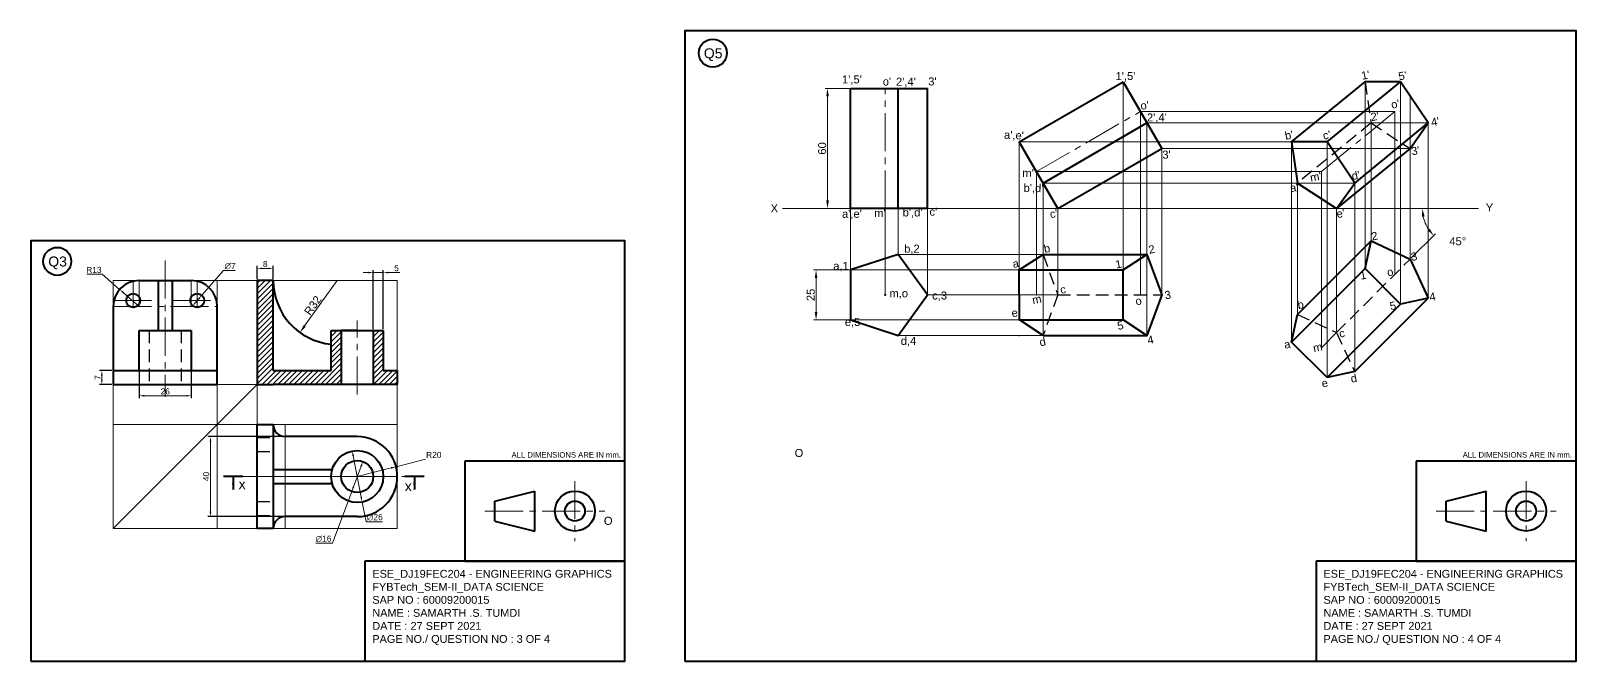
# Model space of a CAD drawing. Header units: millimetres. Extents: x 0 to 1426, y 0 to 315.
# Drawn here: x 654 to 1426, y 0 to 315 of the extents above; entities that cross this region are included whole.
import ezdxf

# ---------------------------------------------------------------- set-up
doc = ezdxf.new("R2010")
doc.units = ezdxf.units.MM
doc.linetypes.add('CENTER2', pattern=[28.575000000000003, 19.05, -3.175, 3.175, -3.175])
doc.linetypes.add('DASHED2', pattern=[9.524999999999999, 6.35, -3.175])
for name, color, linetype, lineweight in [('Centre', 1, 'CENTER2', 20), ('Dim and Hatch', 6, 'Continuous', 20), ('Dim N Hatch', 6, 'Continuous', 20), ('Dimension n hach', 6, 'Continuous', 20), ('Hidden', 3, 'DASHED2', 30), ('Object', 2, 'Continuous', 40), ('Projection', 5, 'Continuous', 5)]:
    doc.layers.add(name, color=color, linetype=linetype, lineweight=lineweight)
doc.styles.add('ortho', font='arial.ttf', dxfattribs={"height": 5})
doc.styles.get("Standard").update_dxf_attribs({"font": 'arial.ttf'})
doc.dimstyles.new('ISO-25', dxfattribs={"dimtxt": 4, "dimasz": 4, "dimexe": 1.25, "dimexo": 0.625, "dimtad": 1, "dimtoh": 1, "dimdec": 0, "dimtxsty": 'Standard', "dimcen": 2.5, "dimclrd": 256, "dimclre": 256, "dimclrt": 256, "dimadec": 0, "dimazin": 0, "dimtfac": 1, "dimtdec": 0, "dimtmove": 0, "dimatfit": 2, "dimfxl": 1, "dimlwd": -1, "dimlwe": -1, "dimarcsym": 0})
doc.dimstyles.new('ortho', dxfattribs={"dimscale": 0, "dimtxt": 3, "dimasz": 2.5, "dimexe": 1.25, "dimexo": 0.625, "dimtad": 1, "dimtoh": 1, "dimdec": 0, "dimtxsty": 'Standard', "dimcen": 2.5, "dimclrd": 256, "dimclre": 256, "dimclrt": 256, "dimadec": 0, "dimazin": 0, "dimtfac": 1, "dimtdec": 0, "dimtmove": 0, "dimatfit": 2, "dimfxl": 1, "dimlwd": -1, "dimarcsym": 1})

# ---------------------------------------------------------------- blocks, each defined once
blk = doc.blocks.new('*D19')
at = {"layer": 'Defpoints', "color": 0, "transparency": 16777216}
for p in [(819.9645707678123, 99.73843487824496), (814.3664196713288, 84.74974900186061)]:
    blk.add_point(p, dxfattribs=at)
at = {"layer": 'Dim and Hatch', "transparency": 16777216}
for p, q in [((819.0898596589867, 97.3964527100598), (815.2411307801544, 87.09173117004576)), ((814.3664196713288, 84.74974900186061), (804.7094527039899, 58.89384731264244)), ((804.7094527039899, 58.89384731264244), (796.5251075471003, 58.89384731264244))]:
    blk.add_line(p, q, dxfattribs=at)
for points in [[(818.6995292976226, 97.54223789486406), (819.480190020351, 97.25066752525555), (819.9645707678123, 99.73843487824496)], [(814.8508004187903, 87.23751635485002), (815.6314611415187, 86.94594598524151), (814.3664196713288, 84.74974900186061)]]:
    blk.add_solid(points, dxfattribs=at)
at = {"layer": 'Dim and Hatch', "transparency": 16777216, "insert": (800.3047801255452, 61.13446804934082), "char_height": 3, "attachment_point": 5}
blk.add_mtext('∅16', dxfattribs=at)
blk = doc.blocks.new('*D20')
at = {"layer": 'Defpoints', "color": 0, "transparency": 16777216}
for p in [(814.7058690227497, 105.0092883338378), (819.6251214163901, 79.47889554626735)]:
    blk.add_point(p, dxfattribs=at)
at = {"layer": 'Dim and Hatch', "transparency": 16777216}
for p, q in [((815.1788740605997, 102.5544428734945), (819.1521163785401, 81.93374100661073)), ((819.6251214163901, 79.47889554626735), (821.5286116498883, 69.59998520791275)), ((821.5286116498883, 69.59998520791275), (829.7129568067778, 69.59998520791275))]:
    blk.add_line(p, q, dxfattribs=at)
for points in [[(815.5880149706569, 102.6332770464694), (814.7697331505425, 102.4756087005194), (814.7058690227497, 105.0092883338378)], [(819.5612572885973, 82.01257517958571), (818.7429754684829, 81.85490683363572), (819.6251214163901, 79.47889554626735)]]:
    blk.add_solid(points, dxfattribs=at)
at = {"layer": 'Dim and Hatch', "transparency": 16777216, "insert": (825.9332842283329, 71.84060594461135), "char_height": 3, "attachment_point": 5}
blk.add_mtext('∅26', dxfattribs=at)
blk = doc.blocks.new('*D11')
at = {"layer": 'Defpoints', "color": 0, "transparency": 16777216}
for p in [(836.5493961342362, 97.16998123341543), (817.1654952195701, 92.24409194005288)]:
    blk.add_point(p, dxfattribs=at)
at = {"layer": 'Dim and Hatch', "transparency": 16777216}
for p, q in [((836.5493961342362, 97.16998123341543), (851.207307142543, 100.8948891978515)), ((817.1654952195701, 92.24409194005288), (834.1264085199031, 96.55424507174514))]:
    blk.add_line(p, q, dxfattribs=at)
blk.add_solid([(834.0237858262914, 96.95807634080069), (834.2290312135148, 96.15041380268964), (836.5493961342362, 97.16998123341543)], dxfattribs=at)
at = {"layer": 'Dim and Hatch', "transparency": 16777216, "insert": (855.4114340183957, 103.0516081610166), "char_height": 3, "attachment_point": 5}
blk.add_mtext('R20', dxfattribs=at)
blk = doc.blocks.new('*D12')
at = {"layer": 'Defpoints', "color": 0, "transparency": 16777216}
for p in [(739.4763986380584, 182.8727275919488), (734.8545918010811, 177.6154562881558)]:
    blk.add_point(p, dxfattribs=at)
at = {"layer": 'Dim and Hatch', "transparency": 16777216}
for p, q in [((739.4763986380584, 182.8727275919488), (750.3207537141213, 195.2081017779493)), ((750.3207537141213, 195.2081017779493), (756.1763130592782, 195.2081017779493)), ((736.5052371000014, 179.4930531823674), (737.8257533391381, 180.9951306977374))]:
    blk.add_line(p, q, dxfattribs=at)
for points in [[(736.1923042842996, 179.7681607321874), (736.8181699157033, 179.2179456325473), (734.8545918010811, 177.6154562881558)], [(737.5128205234363, 181.2702382475574), (738.1386861548401, 180.7200231479173), (739.4763986380584, 182.8727275919488)]]:
    blk.add_solid(points, dxfattribs=at)
at = {"layer": 'Dim and Hatch', "transparency": 16777216, "insert": (753.5610333866996, 197.4487225146478), "char_height": 3, "attachment_point": 5}
blk.add_mtext('∅7', dxfattribs=at)
blk = doc.blocks.new('*D13')
at = {"layer": 'Defpoints', "color": 0, "transparency": 16777216}
for p in [(698.3753729859463, 185.7970742649898), (708.1654952195705, 177.2440919400521)]:
    blk.add_point(p, dxfattribs=at)
at = {"layer": 'Dim and Hatch', "transparency": 16777216}
for p, q in [((689.7048854921414, 193.3719057648876), (681.9113998168345, 193.3719057648875)), ((698.3753729859463, 185.7970742649898), (689.7048854921414, 193.3719057648876)), ((708.1654952195705, 177.2440919400521), (700.2580888001048, 184.1522699717326))]:
    blk.add_line(p, q, dxfattribs=at)
blk.add_solid([(700.5322228489811, 184.466055940759), (699.9839547512286, 183.8384840027061), (698.3753729859463, 185.7970742649898)], dxfattribs=at)
at = {"layer": 'Dim and Hatch', "transparency": 16777216, "insert": (685.4956426544879, 195.5296479204128), "char_height": 3, "attachment_point": 5}
blk.add_mtext('R13', dxfattribs=at)
blk = doc.blocks.new('*D14')
at = {"layer": 'Defpoints', "color": 0, "transparency": 16777216}
for p in [(708.16549521957, 145.2440919400528), (734.16549521957, 145.2440919400528), (734.16549521957, 132.6279359264126)]:
    blk.add_point(p, dxfattribs=at)
at = {"layer": 'Dim and Hatch', "lineweight": -2, "transparency": 16777216}
for p, q in [((708.16549521957, 144.6190919400528), (708.16549521957, 131.3779359264126)), ((734.16549521957, 144.6190919400528), (734.16549521957, 131.3779359264126))]:
    blk.add_line(p, q, dxfattribs=at)
at = {"layer": 'Dim and Hatch', "transparency": 16777216}
blk.add_line((710.66549521957, 132.6279359264126), (731.66549521957, 132.6279359264126), dxfattribs=at)
for points in [[(710.66549521957, 133.0446025930793), (710.66549521957, 132.211269259746), (708.16549521957, 132.6279359264126)], [(731.66549521957, 133.0446025930793), (731.66549521957, 132.211269259746), (734.16549521957, 132.6279359264126)]]:
    blk.add_solid(points, dxfattribs=at)
at = {"layer": 'Dim and Hatch', "transparency": 16777216, "insert": (721.16549521957, 134.7846548895777), "char_height": 3, "attachment_point": 5}
blk.add_mtext('26', dxfattribs=at)
blk = doc.blocks.new('*D15')
at = {"layer": 'Defpoints', "color": 0, "transparency": 16777216}
for p in [(695.1654952195702, 145.2440919400529), (689.4721428994324, 138.2440919400529), (695.1654952195702, 138.2440919400529)]:
    blk.add_point(p, dxfattribs=at)
at = {"layer": 'Dim and Hatch', "lineweight": -2, "transparency": 16777216}
for p, q in [((694.5404952195702, 145.2440919400529), (688.2221428994324, 145.2440919400529)), ((694.5404952195702, 138.2440919400529), (688.2221428994324, 138.2440919400529))]:
    blk.add_line(p, q, dxfattribs=at)
at = {"layer": 'Dim and Hatch', "transparency": 16777216}
blk.add_line((689.4721428994324, 142.7440919400529), (689.4721428994324, 140.7440919400529), dxfattribs=at)
for points in [[(689.0554762327657, 142.7440919400529), (689.888809566099, 142.7440919400529), (689.4721428994324, 145.2440919400529)], [(689.0554762327657, 140.7440919400529), (689.888809566099, 140.7440919400529), (689.4721428994324, 138.2440919400529)]]:
    blk.add_solid(points, dxfattribs=at)
at = {"layer": 'Dim and Hatch', "transparency": 16777216, "insert": (687.3471428994322, 141.7440919400527), "char_height": 3, "attachment_point": 5, "rotation": 90}
blk.add_mtext('7', dxfattribs=at)
blk = doc.blocks.new('*D16')
at = {"layer": 'Defpoints', "color": 0, "transparency": 16777216}
for p in [(781.1654952195704, 112.2440919400529), (743.7868413687263, 72.24409194005311), (781.1654952195704, 72.24409194005311)]:
    blk.add_point(p, dxfattribs=at)
at = {"layer": 'Dim and Hatch', "lineweight": -2, "transparency": 16777216}
for p, q in [((780.5404952195704, 112.2440919400529), (742.5368413687263, 112.2440919400529)), ((780.5404952195704, 72.24409194005311), (742.5368413687263, 72.24409194005311))]:
    blk.add_line(p, q, dxfattribs=at)
at = {"layer": 'Dim and Hatch', "transparency": 16777216}
blk.add_line((743.7868413687263, 109.7440919400529), (743.7868413687263, 74.74409194005311), dxfattribs=at)
for points in [[(743.3701747020597, 109.7440919400529), (744.2035080353929, 109.7440919400529), (743.7868413687263, 112.2440919400529)], [(743.3701747020597, 74.74409194005311), (744.2035080353929, 74.74409194005311), (743.7868413687263, 72.24409194005311)]]:
    blk.add_solid(points, dxfattribs=at)
at = {"layer": 'Dim and Hatch', "transparency": 16777216, "insert": (741.6301224055611, 92.24409194005277), "char_height": 3, "attachment_point": 5, "rotation": 90}
blk.add_mtext('40', dxfattribs=at)
blk = doc.blocks.new('*D17')
at = {"layer": 'Defpoints', "color": 0, "transparency": 16777216}
for p in [(775.16549521957, 196.2770638169395), (767.16549521957, 190.2440919400528), (775.16549521957, 190.2440919400528)]:
    blk.add_point(p, dxfattribs=at)
at = {"layer": 'Dim and Hatch', "lineweight": -2, "transparency": 16777216}
for p, q in [((767.16549521957, 190.8690919400528), (767.16549521957, 197.5270638169395)), ((775.16549521957, 190.8690919400528), (775.16549521957, 197.5270638169395))]:
    blk.add_line(p, q, dxfattribs=at)
at = {"layer": 'Dim and Hatch', "transparency": 16777216}
blk.add_line((769.66549521957, 196.2770638169395), (772.66549521957, 196.2770638169395), dxfattribs=at)
for points in [[(769.66549521957, 196.6937304836062), (769.66549521957, 195.8603971502729), (767.16549521957, 196.2770638169395)], [(772.66549521957, 196.6937304836062), (772.66549521957, 195.8603971502729), (775.16549521957, 196.2770638169395)]]:
    blk.add_solid(points, dxfattribs=at)
at = {"layer": 'Dim and Hatch', "transparency": 16777216, "insert": (771.16549521957, 198.4337827801046), "char_height": 3, "attachment_point": 5}
blk.add_mtext('8', dxfattribs=at)
blk = doc.blocks.new('*D18')
at = {"layer": 'Defpoints', "color": 0, "transparency": 16777216}
for p in [(830.16549521957, 194.2064271309982), (825.16549521957, 165.2440919400528), (830.16549521957, 165.2440919400528)]:
    blk.add_point(p, dxfattribs=at)
at = {"layer": 'Dim and Hatch', "transparency": 16777216}
for p, q in [((822.66549521957, 194.2064271309982), (820.16549521957, 194.2064271309982)), ((825.16549521957, 194.2064271309982), (830.16549521957, 194.2064271309982)), ((832.66549521957, 194.2064271309982), (838.4045811677282, 194.2064271309982))]:
    blk.add_line(p, q, dxfattribs=at)
at = {"layer": 'Dim and Hatch', "lineweight": -2, "transparency": 16777216}
for p, q in [((825.16549521957, 165.8690919400528), (825.16549521957, 195.4564271309982)), ((830.16549521957, 165.8690919400528), (830.16549521957, 195.4564271309982))]:
    blk.add_line(p, q, dxfattribs=at)
at = {"layer": 'Dim and Hatch', "transparency": 16777216}
for points in [[(822.66549521957, 194.6230937976649), (822.66549521957, 193.7897604643316), (825.16549521957, 194.2064271309982)], [(832.66549521957, 194.6230937976649), (832.66549521957, 193.7897604643316), (830.16549521957, 194.2064271309982)]]:
    blk.add_solid(points, dxfattribs=at)
at = {"layer": 'Dim and Hatch', "transparency": 16777216, "insert": (836.785038193649, 196.3570069400023), "char_height": 3, "attachment_point": 5}
blk.add_mtext('5', dxfattribs=at)
blk = doc.blocks.new('*D21')
at = {"layer": 'Defpoints', "color": 0, "transparency": 16777216}
for p in [(807.16549521957, 190.2440919400529), (788.50441130421, 164.2486318151793)]:
    blk.add_point(p, dxfattribs=at)
at = {"layer": 'Dim and Hatch', "transparency": 16777216}
blk.add_line((807.16549521957, 190.2440919400529), (790.83704679363, 167.4980643307886), dxfattribs=at)
blk.add_solid([(790.2954747076951, 167.8868369123585), (791.3786188795648, 167.1092917492185), (788.50441130421, 164.2486318151793)], dxfattribs=at)
at = {"layer": 'Dim and Hatch', "transparency": 16777216, "insert": (794.9385071823842, 177.7877318279325), "char_height": 4, "attachment_point": 5, "rotation": 54.32697100339013}
blk.add_mtext('R32', dxfattribs=at)
blk = doc.blocks.new('*D25')
at = {"layer": 'Defpoints', "color": 0, "transparency": 16777216}
for p in [(1063.822866361093, 286.2467974045561), (1052.253515860461, 226.2467974045559), (1063.822866361093, 226.2467974045559)]:
    blk.add_point(p, dxfattribs=at)
at = {"layer": 'Dim N Hatch', "transparency": 16777216}
for p, q in [((1063.197866361093, 286.2467974045561), (1051.003515860461, 286.2467974045561)), ((1052.253515860461, 282.2467974045561), (1052.253515860461, 230.2467974045559)), ((1063.197866361093, 226.2467974045559), (1051.003515860461, 226.2467974045559))]:
    blk.add_line(p, q, dxfattribs=at)
for points in [[(1051.586849193794, 282.2467974045561), (1052.920182527127, 282.2467974045561), (1052.253515860461, 286.2467974045561)], [(1051.586849193794, 230.2467974045559), (1052.920182527127, 230.2467974045559), (1052.253515860461, 226.2467974045559)]]:
    blk.add_solid(points, dxfattribs=at)
at = {"layer": 'Dim N Hatch', "transparency": 16777216, "insert": (1049.586223909574, 256.2467974045557), "char_height": 4, "attachment_point": 5, "rotation": 90}
blk.add_mtext('60', dxfattribs=at)
blk = doc.blocks.new('*D26')
at = {"layer": 'Defpoints', "color": 0, "transparency": 16777216}
for p in [(1063.822866361093, 195.5375729796061), (1046.522825067989, 170.5375729796061), (1063.822866361093, 170.5375729796061)]:
    blk.add_point(p, dxfattribs=at)
at = {"layer": 'Dim N Hatch', "transparency": 16777216}
for p, q in [((1063.197866361093, 195.5375729796061), (1045.272825067989, 195.5375729796061)), ((1046.522825067989, 191.5375729796061), (1046.522825067989, 174.5375729796061)), ((1063.197866361093, 170.5375729796061), (1045.272825067989, 170.5375729796061))]:
    blk.add_line(p, q, dxfattribs=at)
for points in [[(1045.856158401323, 191.5375729796061), (1047.189491734656, 191.5375729796061), (1046.522825067989, 195.5375729796061)], [(1045.856158401323, 174.5375729796061), (1047.189491734656, 174.5375729796061), (1046.522825067989, 170.5375729796061)]]:
    blk.add_solid(points, dxfattribs=at)
at = {"layer": 'Dim N Hatch', "transparency": 16777216, "insert": (1043.855533117102, 183.0375729796058), "char_height": 4, "attachment_point": 5, "rotation": 90}
blk.add_mtext('25', dxfattribs=at)
blk = doc.blocks.new('*D27')
at = {"layer": 'Defpoints', "color": 0, "transparency": 16777216}
for p in [(1102.293910575783, 226.2467974045557), (1377.636398753278, 226.2467974045557), (1350.319870859296, 221.2943080624736), (1343.474575600204, 200.9185602968698), (1306.732229458455, 164.1762141551221)]:
    blk.add_point(p, dxfattribs=at)
at = {"layer": 'Dim N Hatch', "transparency": 16777216}
blk.add_line((1343.916517338445, 201.3605020351114), (1356.156243677861, 213.6002283745271), dxfattribs=at)
blk.add_arc((1368.80281270789, 226.2467974045557), 19.13494943975398, 191.9991156722601, 213.0008843277395, dxfattribs=at)
for points in [[(1349.422931286764, 222.1990260709765), (1350.748961556107, 222.3383871220763), (1349.667863268136, 226.2467974045557)], [(1353.273148717531, 216.2444602429979), (1352.236960577754, 215.4053583917528), (1355.272360201378, 212.716344898044)]]:
    blk.add_solid(points, dxfattribs=at)
at = {"layer": 'Dim N Hatch', "transparency": 16777216, "insert": (1367.352317628364, 209.8260098418502), "char_height": 4, "attachment_point": 5}
blk.add_mtext('45°', dxfattribs=at)

msp = doc.modelspace()

# ---------------------------------------------------------------- hatches: boundary and pattern name
at = {"layer": 'Dim and Hatch'}
h = msp.add_hatch(dxfattribs=at)
h.set_pattern_fill('ANSI31', color=256, scale=15)
h.set_pattern_definition([(45, (852.7283553694915, 35.81955399957043), (-1.325825214724777, 1.325825214724777), [])])
h.paths.add_polyline_path([(775.16549521957, 190.2440919400528), (767.16549521957, 190.2440919400528), (767.16549521957, 165.2440919400528), (775.16549521957, 165.2440919400528)])
h.paths.add_polyline_path([(775.16549521957, 165.2440919400528), (767.16549521957, 165.2440919400528), (767.16549521957, 158.3850272959048), (775.16549521957, 158.3850272959048)])
h.paths.add_polyline_path([(775.16549521957, 158.3850272959048), (767.16549521957, 158.3850272959048), (767.16549521957, 145.2440919400528), (775.16549521957, 145.2440919400528)])
h.paths.add_polyline_path([(775.16549521957, 145.2440919400528), (767.16549521957, 145.2440919400528), (767.16549521957, 138.2440919400528), (775.16549521957, 138.2440919400528)])
h.paths.add_polyline_path([(804.16549521957, 145.2440919400528), (775.16549521957, 145.2440919400528), (775.16549521957, 138.2440919400528), (804.16549521957, 138.2440919400528)])
h.paths.add_polyline_path([(809.16549521957, 145.2440919400528), (809.16549521957, 165.2440919400528), (804.16549521957, 165.2440919400528), (804.16549521957, 145.2440919400528), (804.16549521957, 138.2440919400528), (809.16549521957, 138.2440919400528)])
h.paths.add_polyline_path([(830.16549521957, 145.2440919400528), (830.16549521957, 165.2440919400528), (825.16549521957, 165.2440919400528), (825.16549521957, 145.2440919400528), (825.16549521957, 138.2440919400528), (830.16549521957, 138.2440919400528)])
h.paths.add_polyline_path([(837.16549521957, 145.2440919400528), (830.16549521957, 145.2440919400528), (830.16549521957, 138.2440919400528), (837.16549521957, 138.2440919400528)])

# ---------------------------------------------------------------- linework, layer by layer
at = {"layer": 'Centre'}
for p, q in [((1081.027640366982, 226.2467974045558), (1081.027640366982, 286.246797404556)), ((1156.726701286463, 244.6639276491214), (1208.68822551353, 274.6639276491217)), ((1299.213467520862, 244.6639276491214), (1335.927871099036, 274.6639276491217)), ((721.16549521957, 200.2417644620355), (721.16549521957, 132.1262265939572)), ((705.16549521957, 190.2440919400528), (705.16549521957, 176.7440919400528)), ((708.16549521957, 190.2440919400528), (708.16549521957, 177.2440919400528)), ((734.16549521957, 190.2440919400528), (734.16549521957, 177.2440919400528)), ((737.16549521957, 190.2440919400528), (737.16549521957, 176.7440919400528)), ((695.16549521957, 180.2440919400528), (717.6654952195701, 180.2440919400528)), ((724.66549521957, 180.2440919400528), (746.8146058602435, 180.2440919400528)), ((1156.726701286463, 183.037572979606), (1167.359836390863, 183.037572979606)), ((695.16549521957, 177.2440919400528), (747.16549521957, 177.2440919400528)), ((817.16549521957, 133.2440919400528), (817.16549521957, 170.2440919400528)), ((1299.213467520862, 156.6574522175279), (1306.732229458456, 164.1762141551221)), ((759.9983927195012, 92.24409194005285), (840.9271986553281, 92.24409194005285)), ((926, 89.99999999999997), (926, 59.99999999999998)), ((1401.5, 89.99999999999997), (1401.5, 59.99999999999999)), ((881, 74.99999999999997), (941, 74.99999999999997)), ((1356.5, 74.99999999999997), (1416.5, 74.99999999999997))]:
    msp.add_line(p, q, dxfattribs=at)
for p in [(1335.955813662609, 193.3997983592756), (1156.726701286463, 183.037572979606), (1208.68822551353, 183.037572979606), (1299.213467520862, 156.6574522175279)]:
    msp.add_point(p, dxfattribs=at)
at = {"layer": 'Dim N Hatch'}
for p, q in [((1063.822866361093, 226.2467974045558), (1029.725762737513, 226.2467974045558)), ((1102.293910575783, 226.2467974045558), (1377.636398753279, 226.2467974045558))]:
    msp.add_line(p, q, dxfattribs=at)
at = {"layer": 'Hidden'}
for p, q in [((1321.034172713604, 289.5636990045925), (1323.977703807544, 268.9727214159341)), ((1323.977703807544, 268.9727214159341), (1287.235357665795, 238.9727214159338)), ((1323.977703807544, 268.9727214159341), (1343.474575600204, 256.2467974045558)), ((1160.012520737208, 203.2629978389796), (1167.359836390863, 183.037572979606)), ((1306.732229458456, 164.1762141551221), (1343.474575600204, 200.9185602968698)), ((1167.359836390863, 183.037572979606), (1160.012520737208, 162.8121481202322)), ((1167.359836390863, 183.037572979606), (1219.32136061793, 183.037572979606)), ((1287.235357665795, 173.282412503346), (1306.732229458456, 164.1762141551221)), ((713.16549521957, 165.2440919400528), (713.16549521957, 138.2440919400528)), ((729.16549521957, 165.2440919400528), (729.1654952195703, 138.2440919400528)), ((1306.732229458456, 164.1762141551221), (1315.838427806681, 144.6793423624617)), ((767.16549521957, 111.7440919400529), (775.16549521957, 111.7440919400529)), ((767.16549521957, 104.7440919400529), (775.16549521957, 104.7440919400529)), ((767.16549521957, 79.74409194005285), (775.16549521957, 79.74409194005285)), ((767.16549521957, 72.74409194005285), (775.16549521957, 72.74409194005285))]:
    msp.add_line(p, q, dxfattribs=at)
at = {"layer": 'Object'}
for p, q in [((1063.822866361093, 226.2467974045558), (1063.822866361093, 286.246797404556)), ((1063.822866361093, 286.246797404556), (1102.293910575783, 286.246797404556)), ((1087.599279268472, 226.2467974045558), (1087.599279268472, 286.246797404556)), ((1102.293910575783, 226.2467974045558), (1102.293910575783, 286.246797404556)), ((1148.124314283517, 259.5636990045923), (1200.085838510584, 289.5636990045925)), ((1200.085838510584, 289.5636990045925), (1219.32136061793, 256.2467974045558)), ((1284.291826571856, 259.5636990045923), (1321.034172713604, 289.5636990045925)), ((1302.067031332126, 259.5636990045923), (1338.711842243268, 289.5636990045925)), ((1338.711842243268, 289.5636990045925), (1321.034172713604, 289.5636990045925)), ((1352.580773948428, 268.9727214159341), (1338.711842243268, 289.5636990045925)), ((1160.012520737208, 238.9727214159338), (1211.974044964274, 268.9727214159341)), ((1315.838427806681, 238.9727214159338), (1352.580773948428, 268.9727214159341)), ((1343.474575600204, 256.2467974045558), (1352.580773948428, 268.9727214159341)), ((1167.359836390863, 226.2467974045558), (1148.124314283517, 259.5636990045923)), ((1167.359836390863, 226.2467974045558), (1219.32136061793, 256.2467974045558)), ((1302.067031332126, 259.5636990045923), (1284.291826571856, 259.5636990045923)), ((1284.291826571856, 259.5636990045923), (1287.235357665795, 238.9727214159338)), ((1315.838427806681, 238.9727214159338), (1302.067031332126, 259.5636990045923)), ((1343.474575600204, 256.2467974045558), (1306.732229458456, 226.2467974045558)), ((1287.235357665795, 238.9727214159338), (1306.732229458456, 226.2467974045558)), ((1306.732229458456, 226.2467974045558), (1315.838427806681, 238.9727214159338)), ((1102.293910575783, 226.2467974045558), (1063.822866361093, 226.2467974045558)), ((1287.235357665795, 173.282412503346), (1323.977703807544, 210.0247586450937)), ((1321.034172713604, 196.1558269399341), (1323.977703807544, 210.0247586450937)), ((1323.977703807544, 210.0247586450937), (1343.474575600204, 200.9185602968698)), ((1148.124314283517, 195.537572979606), (1160.012520737208, 203.2629978389796)), ((1160.012520737208, 203.2629978389796), (1211.974044964274, 203.2629978389796)), ((1200.085838510584, 195.537572979606), (1211.974044964274, 203.2629978389796)), ((1211.974044964274, 203.2629978389796), (1219.32136061793, 183.037572979606)), ((1343.474575600204, 200.9185602968698), (1352.580773948428, 181.4216885042094)), ((1148.26224992945, 170.537572979606), (1148.124314283517, 195.537572979606)), ((1148.124314283517, 195.537572979606), (1200.085838510584, 195.537572979606)), ((1200.085838510584, 170.537572979606), (1200.085838510584, 195.537572979606)), ((1284.291826571856, 159.4134807981864), (1321.034172713604, 196.1558269399341)), ((1338.711842243268, 178.4781574102703), (1321.034172713604, 196.1558269399341)), ((708.16549521957, 190.2440919400528), (734.16549521957, 190.2440919400528)), ((717.66549521957, 190.2440919400528), (717.66549521957, 165.2440919400528)), ((724.66549521957, 190.2440919400528), (724.66549521957, 165.2440919400528)), ((775.16549521957, 190.2440919400528), (767.16549521957, 190.2440919400528)), ((767.16549521957, 190.2440919400528), (767.16549521957, 138.2440919400528)), ((775.16549521957, 145.2440919400528), (775.16549521957, 190.2440919400528)), ((1219.32136061793, 183.037572979606), (1211.974044964274, 162.8121481202322)), ((1301.96949610152, 141.7358112685226), (1338.711842243268, 178.4781574102703)), ((1315.838427806681, 144.6793423624617), (1352.580773948428, 181.4216885042094)), ((1352.580773948428, 181.4216885042094), (1338.711842243268, 178.4781574102703)), ((695.16549521957, 177.2440919400528), (695.16549521957, 138.2440919400528)), ((747.16549521957, 138.2440919400528), (747.16549521957, 177.2440919400528)), ((1148.124314283517, 170.537572979606), (1200.085838510584, 170.537572979606)), ((1160.012520737208, 162.8121481202322), (1148.26224992945, 170.537572979606)), ((1211.974044964274, 162.8121481202322), (1200.085838510584, 170.537572979606)), ((1284.291826571856, 159.4134807981864), (1287.235357665795, 173.282412503346)), ((708.16549521957, 145.2440919400528), (708.16549521957, 165.2440919400528)), ((708.16549521957, 165.2440919400528), (734.16549521957, 165.2440919400528)), ((734.16549521957, 165.2440919400528), (734.16549521957, 145.2440919400528)), ((804.16549521957, 145.2440919400528), (804.16549521957, 165.2440919400528)), ((804.16549521957, 165.2440919400528), (830.16549521957, 165.2440919400528)), ((817.16549521957, 165.2440919400528), (809.16549521957, 165.2440919400528)), ((809.16549521957, 165.2440919400528), (809.16549521957, 138.2440919400528)), ((817.16549521957, 165.2440919400528), (809.16549521957, 165.2440919400528)), ((817.16549521957, 165.2440919400528), (825.16549521957, 165.2440919400528)), ((825.16549521957, 165.2440919400528), (825.16549521957, 138.2440919400528)), ((830.16549521957, 165.2440919400528), (830.16549521957, 145.2440919400528)), ((1160.012520737208, 162.8121481202322), (1211.974044964274, 162.8121481202322)), ((1302.067031332126, 141.8333464991292), (1284.291826571856, 159.4134807981864)), ((695.16549521957, 145.2440919400528), (747.16549521957, 145.2440919400528)), ((775.16549521957, 145.2440919400528), (804.16549521957, 145.2440919400528)), ((830.16549521957, 145.2440919400528), (837.16549521957, 145.2440919400528)), ((837.16549521957, 145.2440919400528), (837.16549521957, 138.2440919400528)), ((1315.838427806681, 144.6793423624617), (1302.067031332126, 141.8333464991292)), ((695.16549521957, 138.2440919400528), (747.16549521957, 138.2440919400528)), ((767.16549521957, 138.2440919400528), (775.16549521957, 138.2440919400528)), ((837.16549521957, 138.2440919400528), (775.16549521957, 138.2440919400528)), ((767.16549521957, 118.2440919400529), (775.16549521957, 118.2440919400529)), ((767.16549521957, 66.24409194005285), (767.16549521957, 118.2440919400529)), ((775.16549521957, 118.2440919400529), (775.16549521957, 66.24409194005285)), ((817.16549521957, 112.2440919400529), (781.16549521957, 112.2440919400529)), ((775.16549521957, 95.74409194005285), (804.6455111940211, 95.74409194005285)), ((951, 99.99999999999997), (871, 99.99999999999997)), ((871, 99.99999999999997), (871, 49.99999999999998)), ((1426.5, 99.99999999999997), (1346.5, 99.99999999999997)), ((1346.5, 99.99999999999997), (1346.5, 49.99999999999999)), ((759.9983927195012, 92.24409194005285), (750.3482910408654, 92.24409194005308)), ((775.16549521957, 88.74409194005285), (804.6455111940211, 88.74409194005285)), ((850.5773003339639, 92.24409194005263), (840.9271986553281, 92.24409194005285)), ((886, 79.99999999999997), (906, 84.99999999999997)), ((906, 64.99999999999997), (906, 84.99999999999997)), ((1361.5, 79.99999999999997), (1381.5, 84.99999999999997)), ((1381.5, 64.99999999999997), (1381.5, 84.99999999999997)), ((886, 69.99999999999997), (886, 79.99999999999997)), ((1361.5, 69.99999999999997), (1361.5, 79.99999999999997)), ((817.16549521957, 72.24409194005285), (781.16549521957, 72.24409194005285)), ((886, 69.99999999999997), (906, 64.99999999999997)), ((1361.5, 69.99999999999997), (1381.5, 64.99999999999997)), ((775.16549521957, 66.24409194005285), (767.16549521957, 66.24409194005285)), ((951, 49.99999999999997), (821, 49.99999999999997)), ((821, 49.99999999999997), (821, -2.842170943040401e-14)), ((871, 49.99999999999998), (951, 49.99999999999998)), ((1426.5, 49.99999999999998), (1296.5, 49.99999999999998)), ((1296.5, 49.99999999999998), (1296.5, -2.131628207280301e-14)), ((1346.5, 49.99999999999999), (1426.5, 49.99999999999999))]:
    msp.add_line(p, q, dxfattribs=at)
for points in [[(981, 0), (1426.5, 0), (1426.5, 315), (981, 315)], [(654, 0), (951, 0), (951, 210), (654, 210)], [(1063.822866361093, 195.537572979606), (1063.822866361093, 170.537572979606), (1087.599279268472, 162.8121481202322), (1102.293910575783, 183.037572979606), (1087.599279268472, 203.2629978389796)]]:
    msp.add_lwpolyline(points, close=True, dxfattribs=at)
for centre, radius in [((994.9231470414943, 303.886751386196), 7), ((667.1752915172747, 199.8189764609674), 7), ((705.16549521957, 180.2440919400528), 3.5), ((737.16549521957, 180.2440919400528), 3.5), ((817.16549521957, 92.24409194005285), 13), ((817.16549521957, 92.24409194005285), 8), ((926, 74.99999999999997), 10), ((1401.5, 74.99999999999997), 10), ((926, 74.99999999999997), 5), ((1401.5, 74.99999999999997), 5)]:
    msp.add_circle(centre, radius, dxfattribs=at)
for centre, radius, start, end in [((708.16549521957, 177.2440919400528), 13, 90, 180), ((734.16549521957, 177.2440919400528), 13, 0, 90), ((807.16549521957, 190.2440919400528), 32, 180, 264.6206210088879), ((781.16549521957, 118.2440919400529), 6, 180, 270), ((817.16549521957, 92.24409194005285), 20, 270, 90), ((781.16549521957, 66.24409194005285), 6, 90, 180)]:
    msp.add_arc(centre, radius, start, end, dxfattribs=at)
msp.add_point((1081.027640366982, 183.037572979606), dxfattribs=at)
at = {"layer": 'Projection'}
for p, q in [((1200.085838510584, 289.5636990045925), (1200.085838510585, 170.5375729796065)), ((1321.034172713604, 196.1558269399341), (1321.034172713604, 289.5636990045921)), ((1338.711842243268, 178.4781574102703), (1338.711842243268, 289.5636990045934)), ((1343.474575600204, 200.9185602968698), (1343.474575600204, 282.4925461646856)), ((1208.68822551353, 274.6639276491217), (1208.68822551353, 183.037572979606)), ((1208.68822551353, 274.6639276491217), (1335.927871099035, 274.6639276491221)), ((1335.927871099036, 193.3974728280227), (1335.927871099036, 274.6639276491217)), ((1211.974044964274, 268.9727214159341), (1211.974044964274, 162.4675684158083)), ((1211.974044964274, 268.9727214159341), (1352.580773948427, 268.9727214159336)), ((1323.977703807544, 210.0247586450937), (1323.977703807544, 268.9727214159341)), ((1352.580773948428, 181.4216885042094), (1352.580773948428, 268.9727214159341)), ((1148.124314283517, 259.5636990045923), (1148.124314283517, 170.5375729796062)), ((1148.124314283517, 259.5636990045923), (1302.067031332126, 259.5636990045925)), ((1219.32136061793, 256.2467974045558), (1219.32136061793, 183.037572979606)), ((1219.32136061793, 256.2467974045558), (1343.474575600204, 256.2467974045558)), ((1284.291826571856, 159.4134807981864), (1284.291826571856, 259.5636990045925)), ((1302.067031332126, 141.8333464991292), (1302.067031332126, 259.5636990045923)), ((1087.599279268472, 203.2629978389796), (1087.599279268472, 247.6097552732031)), ((1063.822866361093, 195.537572979606), (1063.822866361093, 242.8705119322503)), ((1156.726701286463, 244.6639276491214), (1156.726701286463, 183.0375729796058)), ((1156.726701286463, 244.6639276491214), (1299.213467520861, 244.6639276491212)), ((1299.213467520862, 156.6574522175279), (1299.213467520862, 244.6639276491212)), ((1081.027640366982, 183.037572979606), (1081.027640366982, 232.9254994093167)), ((1102.293910575783, 183.037572979606), (1102.293910575783, 239.0198775404147)), ((1160.012520737208, 238.9727214159338), (1160.012520737207, 162.8121481202322)), ((1160.012520737208, 238.9727214159338), (1315.838427806681, 238.9727214159336)), ((1287.235357665795, 173.282412503346), (1287.235357665795, 238.9727214159307)), ((1315.838427806681, 144.6793423624617), (1315.838427806681, 238.9727214159338)), ((1167.359836390863, 226.2467974045558), (1167.359836390863, 183.037572979606)), ((1306.732229458456, 164.1762141551221), (1306.732229458456, 226.246797404556)), ((1087.599279268472, 203.2629978389796), (1211.974044964274, 203.2629978389791)), ((1063.822866361093, 195.537572979606), (1200.085838510585, 195.5375729796056)), ((695.16549521957, 190.2440919400528), (695.16549521957, 66.24409194005285)), ((837.16549521957, 190.2440919400528), (695.16549521957, 190.2440919400528)), ((747.16549521957, 118.2440919400529), (747.16549521957, 190.2440919400528)), ((767.16549521957, 138.2440919400528), (767.16549521957, 190.2440919400528)), ((775.16549521957, 190.2440919400528), (807.16549521957, 190.2440919400528)), ((837.16549521957, 190.2440919400528), (837.16549521957, 138.2440919400528)), ((837.16549521957, 138.2440919400528), (837.16549521957, 190.2440919400528)), ((1102.293910575783, 183.037572979606), (1167.359836390863, 183.037572979606)), ((1063.822866361093, 170.537572979606), (1200.085838510585, 170.5375729796067)), ((1087.599279268472, 162.8121481202322), (1211.974044964274, 162.812148120232)), ((1148.124314283517, 162.8121481202322), (1148.124314283517, 162.4675684158083)), ((837.16549521957, 138.2440919400528), (695.16549521957, 138.2440919400528)), ((767.16549521957, 138.2440919400528), (695.16549521957, 66.24409194005285)), ((767.16549521957, 138.2440919400528), (767.16549521957, 66.24409194005285)), ((837.16549521957, 138.2440919400528), (837.16549521957, 66.24409194005285)), ((747.16549521957, 118.2440919400529), (695.16549521957, 118.2440919400529)), ((747.16549521957, 118.2440919400529), (837.16549521957, 118.2440919400529)), ((747.16549521957, 118.2440919400529), (747.16549521957, 66.24409194005285)), ((781.16549521957, 118.2440919400529), (781.16549521957, 66.24409194005285)), ((775.16549521957, 92.24409194005285), (837.16549521957, 92.24409194005285)), ((837.16549521957, 66.24409194005285), (695.16549521957, 66.24409194005285))]:
    msp.add_line(p, q, dxfattribs=at)
for p in [(1321.034172713604, 289.5636990045925), (1338.711842243268, 289.5636990045925), (1338.711842243268, 274.6639276491217), (1323.977703807544, 268.9727214159341), (1352.580773948428, 268.9727214159341), (1284.291826571856, 259.5636990045923), (1302.067031332126, 259.5636990045923), (1343.474575600204, 256.2467974045558), (1299.213467520862, 244.6639276491214), (1287.235357665795, 238.9727214159338), (1315.838427806681, 238.9727214159338), (1306.732229458456, 226.2467974045558), (1160.012520737208, 203.2629978389796), (1211.974044964274, 203.2629978389796), (1148.124314283517, 195.537572979606), (1200.085838510584, 195.537572979606), (1167.359836390863, 183.037572979606), (1219.32136061793, 183.037572979606), (1148.124314283517, 170.537572979606), (1200.085838510584, 170.537572979606), (1160.012520737208, 162.8121481202322), (1211.974044964274, 162.4675684158083)]:
    msp.add_point(p, dxfattribs=at)

# ---------------------------------------------------------------- texts
at = {"layer": 'Dimension n hach'}
for s, rotation, p in [("1',5'", 0.3262804967379044, (1196.28059814143, 290.411412664396)), ("1'", 10.95462889869207, (1319.514064214627, 290.5477371408581)), ("5'", 10.95462889869207, (1338.095808694598, 290.233034516323)), ("o'", 4.116323038903064, (1208.857526126393, 275.6272251210855)), ("o'", 10.95462889869207, (1334.421455931617, 276.0714321654689)), ("2',4'", 0.519598602823931, (1211.986934047696, 269.72819082411)), ("2'", 10.95462889869207, (1324.238234286928, 269.8822900015505)), ("4'", 10.95462889869207, (1354.367961349775, 267.2597681304208)), ("a',e'", 357.3606976893258, (1140.443762975095, 261.1456008411258)), ("b'", 10.95462889869207, (1281.323239396675, 260.5093157049077)), ("c'", 10.95462889869207, (1300.306600342501, 260.6141157589691)), ("3'", 2.134177827277808, (1219.709507540841, 251.1054043862207)), ("3'", 10.95462889869207, (1344.499691153591, 252.7834663056803)), ("m'", 358.6581673093036, (1149.603274363728, 242.0287912171423)), ("m'", 10.95462889869207, (1293.887180625994, 239.6025858350099)), ("d'", 10.95462889869207, (1314.675227011187, 240.3877809406983)), ("b',d'", 358.8034624615133, (1150.251029524843, 234.5646814834301)), ("a'", 10.95462889869207, (1283.840372160337, 234.3094030103305)), ("c'", 10.95462889869207, (1163.81073066619, 221.3364997544675)), ("e'", 10.95462889869207, (1307.123828720205, 221.4190467711649)), ('2', 10.95462889869207, (1324.561771694924, 210.192702910693)), ('b', 10.95462889869207, (1160.822777664815, 203.9920608761283)), ('2', 10.95462889869207, (1213.165601796438, 203.5744769430719)), ('3', 10.95462889869207, (1344.32754970345, 199.982673508892)), ('a', 10.95462889869207, (1145.151274651218, 196.4755343278687)), ('1', 10.95462889869207, (1196.553803284674, 196.1623471657388)), ('1', 10.95462889869207, (1318.866551499063, 190.609535378476)), ('o', 10.95462889869207, (1332.396592665129, 192.267845081589)), ('c', 10.95462889869207, (1168.971955791245, 183.5304071979292)), ('m', 10.95462889869207, (1154.972079661504, 178.41499062773)), ('o', 10.95462889869207, (1206.576214130682, 177.7906957321359)), ('3', 10.95462889869207, (1221.210301776448, 180.8161037564403)), ('b', 10.95462889869207, (1287.611039370553, 175.9175211855979)), ('5', 10.95462889869207, (1333.774631343953, 175.3781867042119)), ('4', 10.95462889869207, (1353.540409352478, 179.8973775151433)), ('e', 10.95462889869207, (1144.628891738741, 171.8380318671586)), ('5', 10.95462889869207, (1197.499736739848, 165.519158559747)), ('4', 10.95462889869207, (1212.551119220121, 158.3334848653201)), ('c', 10.95462889869207, (1308.426619049127, 161.6587149966083)), ('d', 10.95462889869207, (1158.628767868482, 157.3269594746218)), ('a', 10.95462889869207, (1280.918870419218, 156.1224661737263)), ('m', 10.95462889869207, (1295.41563745056, 154.4559994390781)), ('e', 10.95462889869207, (1299.667548472264, 136.7191566184249)), ('d', 10.95462889869207, (1314.186898610174, 139.0931741615016))]:
    msp.add_text(s, height=4, rotation=rotation, dxfattribs=at).set_placement(p)
for s, p in [("1',5'", (1059.508105985341, 288.767696817574)), ("o'", (1079.8804805581, 287.7025520664622)), ("2',4'", (1086.507077547391, 287.608015048768)), ("3'", (1102.60678525989, 287.7388056172688)), ('X', (1023.832391349421, 224.3552380375011)), ("a',e'", (1059.497348145, 221.5843222631586)), ("m'", (1075.593090555344, 221.9175742240311)), ("b',d'", (1089.821531892076, 222.2552660791516)), ("c'", (1103.234190757102, 222.6327857933138)), ('Y', (1381.343322847139, 224.7525349384766)), ('b,2', (1090.577174211312, 204.1343044425107)), ('a,1', (1055.113545233983, 195.537572979606)), ('m,o', (1083.209653900172, 181.860623756249)), ('c,3', (1104.556567381962, 180.7280646137619)), ('e,5', (1060.918190085535, 167.5148636489025)), ('d,4', (1088.876976426835, 158.0768620195017))]:
    msp.add_text(s, height=4, dxfattribs=at).set_placement(p)
at = {"layer": 'Object', "attachment_point": 1}
for s, width, gutter_width, insert, char_height in [('Q5', 42.32929407856864, 25, (990.4378097047793, 306.3021650674618), 5), ('Q3', 42.32929407856864, 25, (662.6899541805597, 202.2343901422332), 5), ('ALL DIMENSIONS ARE IN mm.', 99.6015026208358, 13.75, (894.3054181856226, 104.4790116825819), 2.75), ('ALL DIMENSIONS ARE IN mm.', 99.6015026208358, 13.75, (1369.805418185622, 104.4790116825819), 2.75), ('ESE_DJ19FEC204 - ENGINEERING GRAPHICS\\PFYBTech_SEM-II_DATA SCIENCE\\PSAP NO : 60009200015\\PNAME : SAMARTH .S. TUMDI\\PDATE : 27 SEPT 2021\\PPAGE NO./ QUESTION NO : 3 OF 4', 203.125, 19.53125, (824.6868289222297, 45.58492300560178), 3.90625), ('ESE_DJ19FEC204 - ENGINEERING GRAPHICS\\PFYBTech_SEM-II_DATA SCIENCE\\PSAP NO : 60009200015\\PNAME : SAMARTH .S. TUMDI\\PDATE : 27 SEPT 2021\\PPAGE NO./ QUESTION NO : 4 OF 4', 203.125, 19.53125, (1300.18682892223, 45.58492300560179), 3.90625)]:
    msp.add_mtext_dynamic_manual_height_columns(s, width=width, gutter_width=gutter_width, heights=[0], dxfattribs=dict(at, insert=insert, char_height=char_height))
at = {"layer": 'Object', "char_height": 2.5, "attachment_point": 1}
for insert in [(525.8108518348679, 106.0325827516192), (430.4593329667571, 72.11754534317936)]:
    msp.add_mtext('^I^I^I^I^I^I^I^I^I^I^I^I^I^I^I^I^I^I^I^I^I^I^I^I^I^I^I^I^I^I^I^I^I^I^I^I^I^I^I^I^I^I^I^I^I^I^I^I^I^I^I{\\H1.6x;O}', dxfattribs=dict(at, insert=insert))
at = {"layer": 'Object', "char_height": 5, "attachment_point": 1, "style": 'ortho'}
for insert in [(757.8634955404989, 90.92502151739156), (840.9271986553281, 89.9606741577327)]:
    msp.add_mtext_dynamic_manual_height_columns('x', width=15.6510505476399, gutter_width=25, heights=[0], dxfattribs=dict(at, insert=insert))

# ---------------------------------------------------------------- dimensions: what is measured, and where the dimension line sits
at = {"layer": 'Dim and Hatch'}
for center, mpoint, dimstyle, picture, middle in [((708.1654952195705, 177.2440919400521), (698.3753729859463, 185.7970742649898), 'ortho', '*D13', (685.4956426544879, 193.3719057648875)), ((807.16549521957, 190.2440919400529), (788.50441130421, 164.2486318151793), 'ISO-25', '*D21', (797.1064117456845, 176.2314812833412)), ((817.1654952195701, 92.24409194005288), (836.5493961342362, 97.16998123341543), 'ortho', '*D11', (855.4114340183957, 100.8948891978515))]:
    dim = msp.add_radius_dim(center=center, mpoint=mpoint, dimstyle=dimstyle, dxfattribs=at)
    dim.commit()
    dim.dimension.update_dxf_attribs({"geometry": picture, "text_midpoint": middle, "dimtype": 164})
for p1, p2, picture, middle in [((734.8545918010811, 177.6154562881558), (739.4763986380584, 182.8727275919488), '*D12', (753.5610333866996, 195.2081017779493)), ((814.7058690227497, 105.0092883338378), (819.6251214163901, 79.47889554626735), '*D20', (825.9332842283329, 69.59998520791285)), ((819.9645707678123, 99.73843487824496), (814.3664196713288, 84.74974900186061), '*D19', (800.3047801255452, 58.89384731264232))]:
    dim = msp.add_diameter_dim_2p(p1=p1, p2=p2, dimstyle='ortho', dxfattribs=at)
    dim.commit()
    dim.dimension.update_dxf_attribs({"geometry": picture, "text_midpoint": middle, "dimtype": 163})
for base, p1, p2, picture, middle in [((775.16549521957, 196.2770638169395), (767.16549521957, 190.2440919400528), (775.16549521957, 190.2440919400528), '*D17', (771.16549521957, 198.4337827801046)), ((830.16549521957, 194.2064271309982), (825.16549521957, 165.2440919400528), (830.16549521957, 165.2440919400528), '*D18', (836.785038193649, 196.3570069400023)), ((734.16549521957, 132.6279359264126), (708.16549521957, 145.2440919400528), (734.16549521957, 145.2440919400528), '*D14', (721.16549521957, 134.7846548895777))]:
    dim = msp.add_linear_dim(base=base, p1=p1, p2=p2, dimstyle='ortho', dxfattribs=at)
    dim.commit()
    dim.dimension.update_dxf_attribs({"geometry": picture, "text_midpoint": middle})
for base, p1, p2, picture, middle in [((689.4721428994324, 138.2440919400529), (695.16549521957, 145.2440919400528), (695.16549521957, 138.2440919400528), '*D15', (687.3471428994322, 141.7440919400527)), ((743.7868413687263, 72.24409194005311), (781.16549521957, 112.2440919400529), (781.16549521957, 72.24409194005308), '*D16', (741.6301224055611, 92.24409194005277))]:
    dim = msp.add_linear_dim(base=base, p1=p1, p2=p2, angle=90, dimstyle='ortho', dxfattribs=at)
    dim.commit()
    dim.dimension.update_dxf_attribs({"geometry": picture, "text_midpoint": middle})
at = {"layer": 'Dim N Hatch'}
for base, p1, p2, picture, middle in [((1052.253515860461, 226.2467974045559), (1063.822866361093, 286.246797404556), (1063.822866361093, 226.2467974045558), '*D25', (1049.586223909574, 256.2467974045557)), ((1046.522825067989, 170.5375729796061), (1063.822866361093, 195.537572979606), (1063.822866361093, 170.537572979606), '*D26', (1043.855533117102, 183.0375729796058))]:
    dim = msp.add_linear_dim(base=base, p1=p1, p2=p2, angle=90, dimstyle='ISO-25', dxfattribs=at)
    dim.commit()
    dim.dimension.update_dxf_attribs({"geometry": picture, "text_midpoint": middle})
dim = msp.add_angular_dim_2l(base=(1350.319870859296, 221.2943080624736), line1=((1102.293910575783, 226.2467974045558), (1377.636398753279, 226.2467974045558)), line2=((1306.732229458456, 164.1762141551221), (1343.474575600204, 200.9185602968698)), dimstyle='ISO-25', dxfattribs=at)
dim.commit()
dim.dimension.update_dxf_attribs({"geometry": '*D27', "text_midpoint": (1367.352317628364, 207.1669034298447), "dimtype": 162})

# ---------------------------------------------------------------- leaders
at = {"layer": 'Object'}
for points in [[(755.173341880183, 92.24409194005285), (755.173341880183, 85.70178325548706), (755.173341880183, 85.99683431332461)], [(845.7522494946456, 92.24409194005263), (845.7522494946456, 85.70178325548683), (845.7522494946456, 85.99683431332438)]]:
    msp.add_leader(points, dimstyle='ISO-25', dxfattribs=at)

doc.saveas('drawing.dxf')
